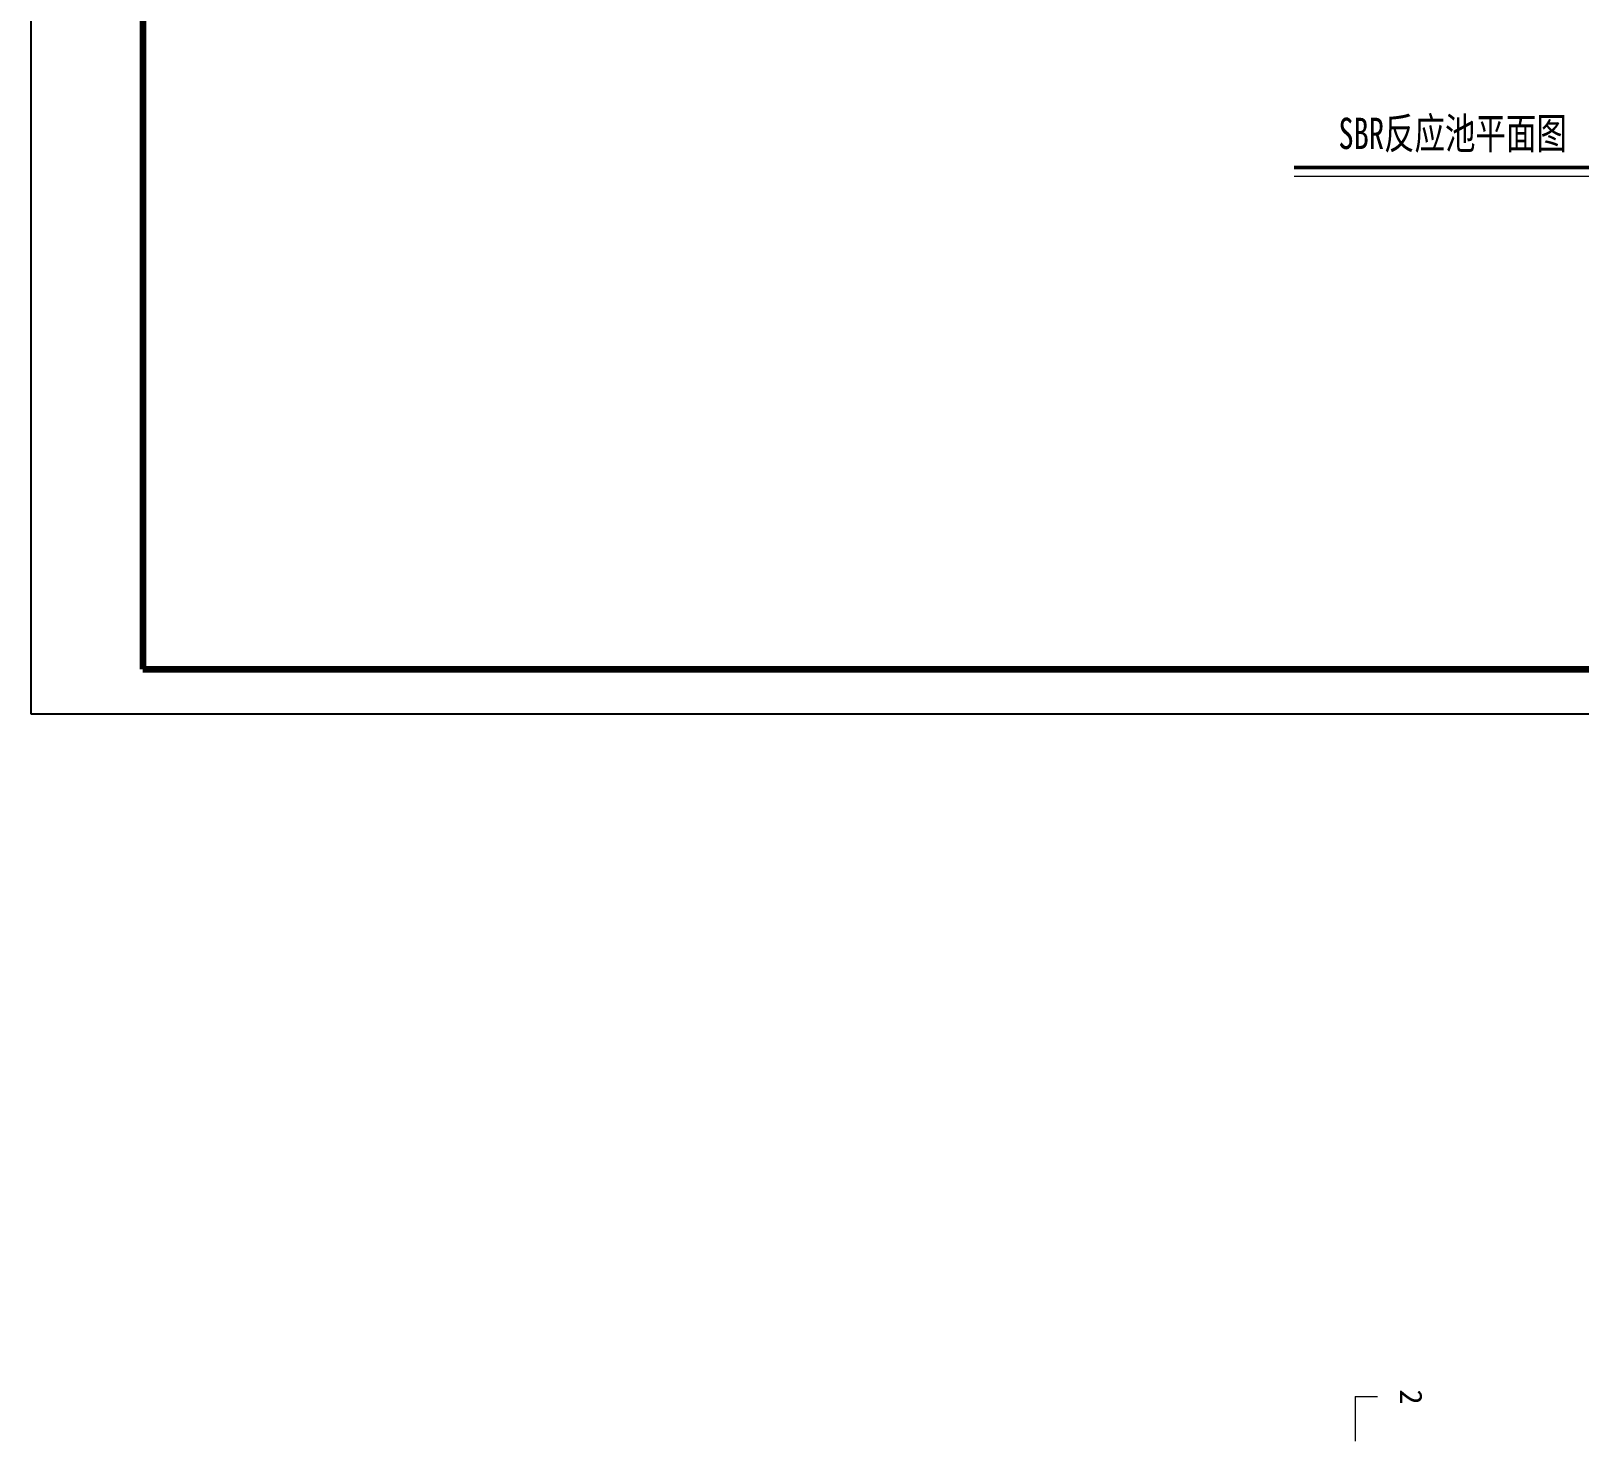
# Model space of a CAD drawing. Header units: millimetres. Extents: x 279 to 2876, y -494 to 1800.
# Drawn here: x 634.4 to 980.6, y 459.8 to 775.2 of the extents above; entities that cross this region are included whole.
import ezdxf

# ---------------------------------------------------------------- set-up
doc = ezdxf.new("R2010")
doc.units = ezdxf.units.MM
doc.styles.get("Standard").update_dxf_attribs({"font": 'txt', "bigfont": 'gbcbig.shx'})

msp = doc.modelspace()

# ---------------------------------------------------------------- linework, layer by layer
at = {"lineweight": 25}
for p, q in [((634.37698, 1216.46328), (634.37698, 622.46328)), ((634.37698, 622.46328), (1475.37698, 622.46328))]:
    msp.add_line(p, q, dxfattribs=at)
at = {"lineweight": 100}
for p, q in [((659.37698, 1206.46328), (659.37698, 632.46328)), ((659.37698, 632.46328), (1465.37698, 632.46328))]:
    msp.add_line(p, q, dxfattribs=at)
at = {"lineweight": 50}
msp.add_line((916.9016, 744.68696), (988.40387, 744.68696), dxfattribs=at)
at = {"lineweight": 0}
for p, q in [((916.90465, 742.68696), (988.40237, 742.68696)), ((930.56581, 469.75319), (935.56581, 469.75319)), ((930.56581, 469.75319), (930.56581, 459.75319)), ((930.56581, 469.75319), (935.56581, 469.75319)), ((930.56581, 469.75319), (930.56581, 459.75319))]:
    msp.add_line(p, q, dxfattribs=at)

# ---------------------------------------------------------------- texts
at = {"lineweight": 0, "insert": (952.37688, 755.79068), "char_height": 7, "width": 137.633324, "attachment_point": 2}
msp.add_mtext('{\\fFangSong|b0|i0|c134|p49;\\W0.714;SBR反应池平面图}', dxfattribs=at)
at = {"lineweight": 0, "insert": (940.60733, 467.90573), "char_height": 5, "width": 17.8180302, "attachment_point": 9, "rotation": 270}
msp.add_mtext('{\\f@FangSong|b0|i0|c134|p49;2}', dxfattribs=at)

doc.saveas('drawing.dxf')
